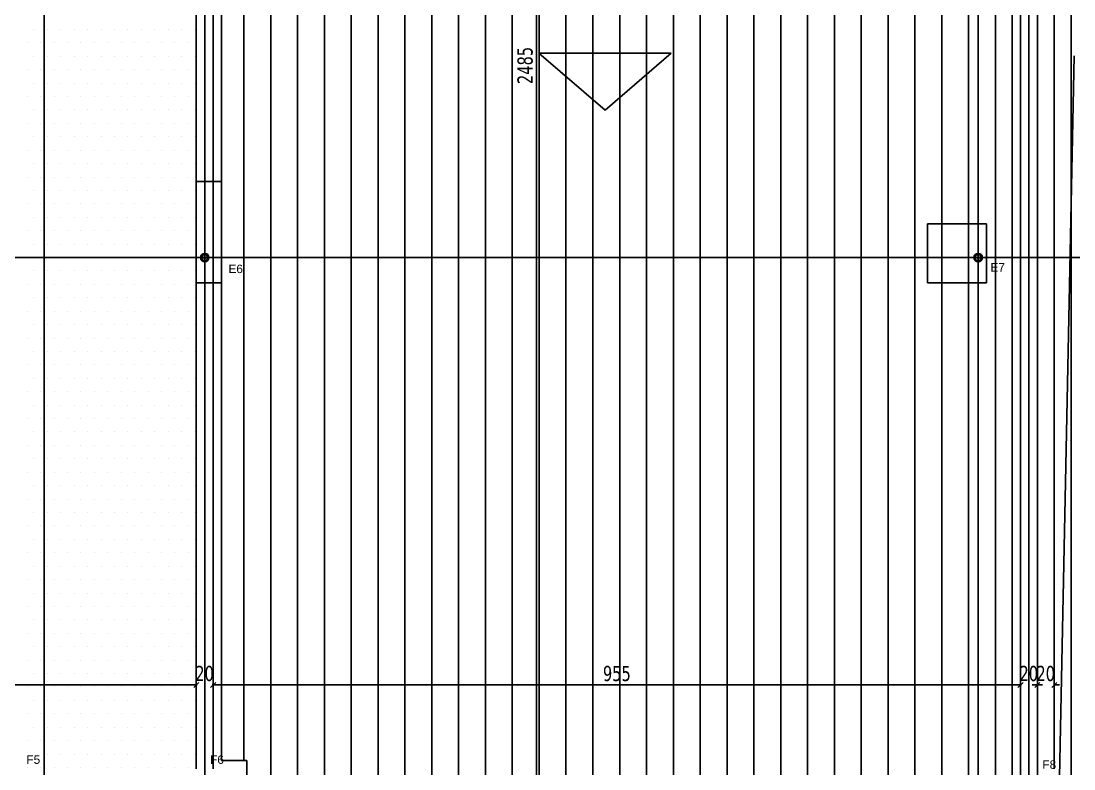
# Model space of a CAD drawing. Header units: millimetres. Extents: x 43168.9 to 43194.6, y -25545.1 to -25543.4.
# Drawn here: x 43180.2194 to 43180.4685, y -25544.4649 to -25544.2879 of the extents above; entities that cross this region are included whole.
import ezdxf

# ---------------------------------------------------------------- set-up
doc = ezdxf.new("R2010")
doc.units = ezdxf.units.MM
doc.header["$LTSCALE"] = 200
for name, pattern in [('DASHDOT', [1, 0.5, -0.25, 0, -0.25]), ('DASHDOT2', [0.5, 0.25, -0.125, 0, -0.125]), ('HIDDEN2', [0.1875, 0.125, -0.0625])]:
    doc.linetypes.add(name, pattern=pattern)
for name, color, linetype in [('aks_sgh', 5, 'DASHDOT2'), ('gor-1_sgh', 232, 'Continuous'), ('gor-2_sgh', 161, 'Continuous'), ('gor-3_sgh', 191, 'Continuous'), ('gor-4_sgh', 17, 'Continuous'), ('izd-alt_sgh', 8, 'HIDDEN2'), ('olcudis_sgh', 185, 'Continuous'), ('olcuic_sgh', 183, 'Continuous'), ('tarama-zemin_sgh', 197, 'Continuous'), ('yapi-yaklasma_sgh', 41, 'DASHDOT'), ('yazi-mahal_sgh', 12, 'Continuous')]:
    doc.layers.add(name, color=color, linetype=linetype)
doc.styles.add('1-200', font='arial.ttf', dxfattribs={"height": 60})
doc.styles.add('dim', font='VERDANA.TTF', dxfattribs={"width": 0.7})

msp = doc.modelspace()

# ---------------------------------------------------------------- hatches: boundary and pattern name
h = msp.add_hatch(color=256)
edge = h.paths.add_edge_path()
edge.add_arc((43180.26288, -25544.34392), 0.001, 0, 360)
edge = h.paths.add_edge_path(flags=16)
edge.add_arc((43180.26288, -25544.34392), 0.00075, 0, 360)
h = msp.add_hatch(color=256)
edge = h.paths.add_edge_path()
edge.add_arc((43180.44588, -25544.34392), 0.001, 0, 360)
edge = h.paths.add_edge_path(flags=16)
edge.add_arc((43180.44588, -25544.34392), 0.00075, 0, 360)

# ---------------------------------------------------------------- linework, layer by layer
at = {"color": 0, "linetype": 'ByBlock', "lineweight": -2}
for p, q in [((43180.26308, -25544.34372), (43180.26268, -25544.34372)), ((43180.26268, -25544.34372), (43180.26268, -25544.34412)), ((43180.26268, -25544.34412), (43180.26308, -25544.34412)), ((43180.26295, -25544.34385), (43180.26281, -25544.34399)), ((43180.26295, -25544.34399), (43180.26281, -25544.34385)), ((43180.26308, -25544.34412), (43180.26308, -25544.34372)), ((43180.44608, -25544.34372), (43180.44568, -25544.34372)), ((43180.44568, -25544.34372), (43180.44568, -25544.34412)), ((43180.44568, -25544.34412), (43180.44608, -25544.34412)), ((43180.44595, -25544.34385), (43180.44581, -25544.34399)), ((43180.44595, -25544.34399), (43180.44581, -25544.34385)), ((43180.44608, -25544.34412), (43180.44608, -25544.34372)), ((43180.26028, -25544.44564), (43180.26148, -25544.44444)), ((43180.26028, -25544.44564), (43180.26148, -25544.44444)), ((43180.26548, -25544.44444), (43180.26428, -25544.44564)), ((43180.26548, -25544.44444), (43180.26428, -25544.44564)), ((43180.45528, -25544.44564), (43180.45648, -25544.44444)), ((43180.45528, -25544.44564), (43180.45648, -25544.44444)), ((43180.45928, -25544.44564), (43180.46048, -25544.44444)), ((43180.46048, -25544.44444), (43180.45928, -25544.44564)), ((43180.46448, -25544.44444), (43180.46328, -25544.44564))]:
    msp.add_line(p, q, dxfattribs=at)
at = {"color": 0, "linetype": 'Continuous', "lineweight": -2}
for centre, radius in [((43180.26288, -25544.34392), 0.001), ((43180.26288, -25544.34392), 0.00075), ((43180.44588, -25544.34392), 0.001), ((43180.44588, -25544.34392), 0.00075)]:
    msp.add_circle(centre, radius, dxfattribs=at)
at = {"layer": 'aks_sgh'}
for p, q in [((43180.22488, -25543.74092), (43180.22488, -25544.60992)), ((43180.26288, -25543.74092), (43180.26288, -25544.60992)), ((43180.44588, -25543.74092), (43180.44588, -25544.60992)), ((43180.45788, -25543.74092), (43180.45788, -25544.60992)), ((43180.52688, -25544.34392), (43179.72488, -25544.34392))]:
    msp.add_line(p, q, dxfattribs=at)
at = {"layer": 'gor-1_sgh'}
for p, q in [((43180.45588, -25544.55092), (43180.45588, -25544.17942)), ((43180.45988, -25544.55092), (43180.45988, -25544.17942)), ((43180.26488, -25544.46492), (43180.26488, -25544.27491)), ((43180.26088, -25544.46492), (43180.26088, -25544.27891))]:
    msp.add_line(p, q, dxfattribs=at)
at = {"layer": 'gor-2_sgh'}
for p, q in [((43180.46388, -25544.46492), (43180.46388, -25543.86192)), ((43180.45388, -25544.53492), (43180.45388, -25544.17942)), ((43180.26688, -25544.46292), (43180.26688, -25544.26691)), ((43180.26688, -25544.46292), (43180.27288, -25544.46292)), ((43180.27288, -25544.46292), (43180.27288, -25544.53492))]:
    msp.add_line(p, q, dxfattribs=at)
at = {"layer": 'gor-3_sgh'}
msp.add_line((43180.46788, -25544.46892), (43180.46788, -25543.85792), dxfattribs=at)
at = {"layer": 'gor-4_sgh'}
for p, q in [((43180.27216, -25544.46292), (43180.27216, -25544.17942)), ((43180.27851, -25544.53492), (43180.27851, -25544.17942)), ((43180.28486, -25544.53492), (43180.28486, -25544.17942)), ((43180.29121, -25544.53492), (43180.29121, -25544.17942)), ((43180.29756, -25544.53492), (43180.29756, -25544.17942)), ((43180.30391, -25544.53492), (43180.30391, -25544.17942)), ((43180.31026, -25544.53492), (43180.31026, -25544.17942)), ((43180.31661, -25544.53492), (43180.31661, -25544.17942)), ((43180.32296, -25544.53492), (43180.32296, -25544.17942)), ((43180.32931, -25544.53492), (43180.32931, -25544.17942)), ((43180.33566, -25544.53492), (43180.33566, -25544.17942)), ((43180.34201, -25544.53492), (43180.34201, -25544.17942)), ((43180.34836, -25544.53492), (43180.34836, -25544.17942)), ((43180.35471, -25544.53492), (43180.35471, -25544.17942)), ((43180.36106, -25544.53492), (43180.36106, -25544.17942)), ((43180.36741, -25544.53492), (43180.36741, -25544.17942)), ((43180.37376, -25544.53492), (43180.37376, -25544.17942)), ((43180.38011, -25544.53492), (43180.38011, -25544.17942)), ((43180.38646, -25544.53492), (43180.38646, -25544.17942)), ((43180.39281, -25544.53492), (43180.39281, -25544.17942)), ((43180.39916, -25544.53492), (43180.39916, -25544.17942)), ((43180.40551, -25544.53492), (43180.40551, -25544.17942)), ((43180.41186, -25544.53492), (43180.41186, -25544.17942)), ((43180.41821, -25544.53492), (43180.41821, -25544.17942)), ((43180.42456, -25544.53492), (43180.42456, -25544.17942)), ((43180.43091, -25544.53492), (43180.43091, -25544.17942)), ((43180.43726, -25544.53492), (43180.43726, -25544.17942)), ((43180.44361, -25544.53492), (43180.44361, -25544.17942)), ((43180.44996, -25544.53492), (43180.44996, -25544.17942))]:
    msp.add_line(p, q, dxfattribs=at)
at = {"layer": 'izd-alt_sgh'}
for p, q in [((43180.26088, -25544.32592), (43180.26688, -25544.32592)), ((43180.26088, -25544.34992), (43180.26088, -25544.32592)), ((43180.26688, -25544.32592), (43180.26688, -25544.34992)), ((43180.43388, -25544.33592), (43180.44788, -25544.33592)), ((43180.43388, -25544.34992), (43180.43388, -25544.33592)), ((43180.44788, -25544.33592), (43180.44788, -25544.34992)), ((43180.26688, -25544.34992), (43180.26088, -25544.34992)), ((43180.44788, -25544.34992), (43180.43388, -25544.34992))]:
    msp.add_line(p, q, dxfattribs=at)
at = {"layer": 'olcudis_sgh'}
for p, q in [((43180.26088, -25544.44992), (43180.26088, -25544.44404)), ((43180.26088, -25544.44992), (43180.26088, -25544.44404)), ((43180.26488, -25544.44992), (43180.26488, -25544.44404)), ((43180.26488, -25544.44992), (43180.26488, -25544.44404)), ((43180.45588, -25544.44992), (43180.45588, -25544.44404)), ((43180.45588, -25544.44992), (43180.45588, -25544.44404)), ((43180.45988, -25544.45704), (43180.45988, -25544.44404)), ((43180.45988, -25544.45704), (43180.45988, -25544.44404)), ((43180.46388, -25544.45704), (43180.46388, -25544.44404)), ((43180.26113, -25544.44504), (43179.99063, -25544.44504)), ((43180.26088, -25544.44504), (43180.25968, -25544.44504)), ((43180.45613, -25544.44504), (43180.26463, -25544.44504)), ((43180.26488, -25544.44504), (43180.26608, -25544.44504)), ((43180.45588, -25544.44504), (43180.45468, -25544.44504)), ((43180.45988, -25544.44504), (43180.45868, -25544.44504)), ((43180.45988, -25544.44504), (43180.46108, -25544.44504)), ((43180.46388, -25544.44504), (43180.46508, -25544.44504))]:
    msp.add_line(p, q, dxfattribs=at)
at = {"layer": 'olcuic_sgh'}
msp.add_line((43180.34138, -25544.54717), (43180.34138, -25544.04966), dxfattribs=at)
at = {"layer": 'tarama-zemin_sgh'}
for p, q in [((43180.22249, -25544.28993), (43180.22249, -25544.28993)), ((43180.22566, -25544.28993), (43180.22566, -25544.28993)), ((43180.22884, -25544.28993), (43180.22884, -25544.28993)), ((43180.23201, -25544.28993), (43180.23201, -25544.28993)), ((43180.23519, -25544.28993), (43180.23519, -25544.28993)), ((43180.23836, -25544.28993), (43180.23836, -25544.28993)), ((43180.24154, -25544.28993), (43180.24154, -25544.28993)), ((43180.24471, -25544.28993), (43180.24471, -25544.28993)), ((43180.24789, -25544.28993), (43180.24789, -25544.28993)), ((43180.25106, -25544.28993), (43180.25106, -25544.28993)), ((43180.25424, -25544.28993), (43180.25424, -25544.28993)), ((43180.25741, -25544.28993), (43180.25741, -25544.28993)), ((43180.26059, -25544.28993), (43180.26059, -25544.28993)), ((43180.2209, -25544.2931), (43180.2209, -25544.2931)), ((43180.22407, -25544.2931), (43180.22407, -25544.2931)), ((43180.22725, -25544.2931), (43180.22725, -25544.2931)), ((43180.23042, -25544.2931), (43180.23042, -25544.2931)), ((43180.2336, -25544.2931), (43180.2336, -25544.2931)), ((43180.23677, -25544.2931), (43180.23677, -25544.2931)), ((43180.23995, -25544.2931), (43180.23995, -25544.2931)), ((43180.24312, -25544.2931), (43180.24312, -25544.2931)), ((43180.2463, -25544.2931), (43180.2463, -25544.2931)), ((43180.24947, -25544.2931), (43180.24947, -25544.2931)), ((43180.25265, -25544.2931), (43180.25265, -25544.2931)), ((43180.25582, -25544.2931), (43180.25582, -25544.2931)), ((43180.259, -25544.2931), (43180.259, -25544.2931)), ((43180.22249, -25544.29628), (43180.22249, -25544.29628)), ((43180.22566, -25544.29628), (43180.22566, -25544.29628)), ((43180.22884, -25544.29628), (43180.22884, -25544.29628)), ((43180.23201, -25544.29628), (43180.23201, -25544.29628)), ((43180.23519, -25544.29628), (43180.23519, -25544.29628)), ((43180.23836, -25544.29628), (43180.23836, -25544.29628)), ((43180.24154, -25544.29628), (43180.24154, -25544.29628)), ((43180.24471, -25544.29628), (43180.24471, -25544.29628)), ((43180.24789, -25544.29628), (43180.24789, -25544.29628)), ((43180.25106, -25544.29628), (43180.25106, -25544.29628)), ((43180.25424, -25544.29628), (43180.25424, -25544.29628)), ((43180.25741, -25544.29628), (43180.25741, -25544.29628)), ((43180.26059, -25544.29628), (43180.26059, -25544.29628)), ((43180.2209, -25544.29945), (43180.2209, -25544.29945)), ((43180.22407, -25544.29945), (43180.22407, -25544.29945)), ((43180.22725, -25544.29945), (43180.22725, -25544.29945)), ((43180.23042, -25544.29945), (43180.23042, -25544.29945)), ((43180.2336, -25544.29945), (43180.2336, -25544.29945)), ((43180.23677, -25544.29945), (43180.23677, -25544.29945)), ((43180.23995, -25544.29945), (43180.23995, -25544.29945)), ((43180.24312, -25544.29945), (43180.24312, -25544.29945)), ((43180.2463, -25544.29945), (43180.2463, -25544.29945)), ((43180.24947, -25544.29945), (43180.24947, -25544.29945)), ((43180.25265, -25544.29945), (43180.25265, -25544.29945)), ((43180.25582, -25544.29945), (43180.25582, -25544.29945)), ((43180.259, -25544.29945), (43180.259, -25544.29945)), ((43180.22249, -25544.30263), (43180.22249, -25544.30263)), ((43180.22566, -25544.30263), (43180.22566, -25544.30263)), ((43180.22884, -25544.30263), (43180.22884, -25544.30263)), ((43180.23201, -25544.30263), (43180.23201, -25544.30263)), ((43180.23519, -25544.30263), (43180.23519, -25544.30263)), ((43180.23836, -25544.30263), (43180.23836, -25544.30263)), ((43180.24154, -25544.30263), (43180.24154, -25544.30263)), ((43180.24471, -25544.30263), (43180.24471, -25544.30263)), ((43180.24789, -25544.30263), (43180.24789, -25544.30263)), ((43180.25106, -25544.30263), (43180.25106, -25544.30263)), ((43180.25424, -25544.30263), (43180.25424, -25544.30263)), ((43180.25741, -25544.30263), (43180.25741, -25544.30263)), ((43180.26059, -25544.30263), (43180.26059, -25544.30263)), ((43180.2209, -25544.3058), (43180.2209, -25544.3058)), ((43180.22407, -25544.3058), (43180.22407, -25544.3058)), ((43180.22725, -25544.3058), (43180.22725, -25544.3058)), ((43180.23042, -25544.3058), (43180.23042, -25544.3058)), ((43180.2336, -25544.3058), (43180.2336, -25544.3058)), ((43180.23677, -25544.3058), (43180.23677, -25544.3058)), ((43180.23995, -25544.3058), (43180.23995, -25544.3058)), ((43180.24312, -25544.3058), (43180.24312, -25544.3058)), ((43180.2463, -25544.3058), (43180.2463, -25544.3058)), ((43180.24947, -25544.3058), (43180.24947, -25544.3058)), ((43180.25265, -25544.3058), (43180.25265, -25544.3058)), ((43180.25582, -25544.3058), (43180.25582, -25544.3058)), ((43180.259, -25544.3058), (43180.259, -25544.3058)), ((43180.22249, -25544.30898), (43180.22249, -25544.30898)), ((43180.22566, -25544.30898), (43180.22566, -25544.30898)), ((43180.22884, -25544.30898), (43180.22884, -25544.30898)), ((43180.23201, -25544.30898), (43180.23201, -25544.30898)), ((43180.23519, -25544.30898), (43180.23519, -25544.30898)), ((43180.23836, -25544.30898), (43180.23836, -25544.30898)), ((43180.24154, -25544.30898), (43180.24154, -25544.30898)), ((43180.24471, -25544.30898), (43180.24471, -25544.30898)), ((43180.24789, -25544.30898), (43180.24789, -25544.30898)), ((43180.25106, -25544.30898), (43180.25106, -25544.30898)), ((43180.25424, -25544.30898), (43180.25424, -25544.30898)), ((43180.25741, -25544.30898), (43180.25741, -25544.30898)), ((43180.26059, -25544.30898), (43180.26059, -25544.30898)), ((43180.2209, -25544.31215), (43180.2209, -25544.31215)), ((43180.22407, -25544.31215), (43180.22407, -25544.31215)), ((43180.22725, -25544.31215), (43180.22725, -25544.31215)), ((43180.23042, -25544.31215), (43180.23042, -25544.31215)), ((43180.2336, -25544.31215), (43180.2336, -25544.31215)), ((43180.23677, -25544.31215), (43180.23677, -25544.31215)), ((43180.23995, -25544.31215), (43180.23995, -25544.31215)), ((43180.24312, -25544.31215), (43180.24312, -25544.31215)), ((43180.2463, -25544.31215), (43180.2463, -25544.31215)), ((43180.24947, -25544.31215), (43180.24947, -25544.31215)), ((43180.25265, -25544.31215), (43180.25265, -25544.31215)), ((43180.25582, -25544.31215), (43180.25582, -25544.31215)), ((43180.259, -25544.31215), (43180.259, -25544.31215)), ((43180.22249, -25544.31533), (43180.22249, -25544.31533)), ((43180.22566, -25544.31533), (43180.22566, -25544.31533)), ((43180.22884, -25544.31533), (43180.22884, -25544.31533)), ((43180.23201, -25544.31533), (43180.23201, -25544.31533)), ((43180.23519, -25544.31533), (43180.23519, -25544.31533)), ((43180.23836, -25544.31533), (43180.23836, -25544.31533)), ((43180.24154, -25544.31533), (43180.24154, -25544.31533)), ((43180.24471, -25544.31533), (43180.24471, -25544.31533)), ((43180.24789, -25544.31533), (43180.24789, -25544.31533)), ((43180.25106, -25544.31533), (43180.25106, -25544.31533)), ((43180.25424, -25544.31533), (43180.25424, -25544.31533)), ((43180.25741, -25544.31533), (43180.25741, -25544.31533)), ((43180.26059, -25544.31533), (43180.26059, -25544.31533)), ((43180.2209, -25544.3185), (43180.2209, -25544.3185)), ((43180.22407, -25544.3185), (43180.22407, -25544.3185)), ((43180.22725, -25544.3185), (43180.22725, -25544.3185)), ((43180.23042, -25544.3185), (43180.23042, -25544.3185)), ((43180.2336, -25544.3185), (43180.2336, -25544.3185)), ((43180.23677, -25544.3185), (43180.23677, -25544.3185)), ((43180.23995, -25544.3185), (43180.23995, -25544.3185)), ((43180.24312, -25544.3185), (43180.24312, -25544.3185)), ((43180.2463, -25544.3185), (43180.2463, -25544.3185)), ((43180.24947, -25544.3185), (43180.24947, -25544.3185)), ((43180.25265, -25544.3185), (43180.25265, -25544.3185)), ((43180.25582, -25544.3185), (43180.25582, -25544.3185)), ((43180.259, -25544.3185), (43180.259, -25544.3185)), ((43180.22249, -25544.32168), (43180.22249, -25544.32168)), ((43180.22566, -25544.32168), (43180.22566, -25544.32168)), ((43180.22884, -25544.32168), (43180.22884, -25544.32168)), ((43180.23201, -25544.32168), (43180.23201, -25544.32168)), ((43180.23519, -25544.32168), (43180.23519, -25544.32168)), ((43180.23836, -25544.32168), (43180.23836, -25544.32168)), ((43180.24154, -25544.32168), (43180.24154, -25544.32168)), ((43180.24471, -25544.32168), (43180.24471, -25544.32168)), ((43180.24789, -25544.32168), (43180.24789, -25544.32168)), ((43180.25106, -25544.32168), (43180.25106, -25544.32168)), ((43180.25424, -25544.32168), (43180.25424, -25544.32168)), ((43180.25741, -25544.32168), (43180.25741, -25544.32168)), ((43180.26059, -25544.32168), (43180.26059, -25544.32168)), ((43180.2209, -25544.32485), (43180.2209, -25544.32485)), ((43180.22407, -25544.32485), (43180.22407, -25544.32485)), ((43180.22725, -25544.32485), (43180.22725, -25544.32485)), ((43180.23042, -25544.32485), (43180.23042, -25544.32485)), ((43180.2336, -25544.32485), (43180.2336, -25544.32485)), ((43180.23677, -25544.32485), (43180.23677, -25544.32485)), ((43180.23995, -25544.32485), (43180.23995, -25544.32485)), ((43180.24312, -25544.32485), (43180.24312, -25544.32485)), ((43180.2463, -25544.32485), (43180.2463, -25544.32485)), ((43180.24947, -25544.32485), (43180.24947, -25544.32485)), ((43180.25265, -25544.32485), (43180.25265, -25544.32485)), ((43180.25582, -25544.32485), (43180.25582, -25544.32485)), ((43180.259, -25544.32485), (43180.259, -25544.32485)), ((43180.22249, -25544.32803), (43180.22249, -25544.32803)), ((43180.22566, -25544.32803), (43180.22566, -25544.32803)), ((43180.22884, -25544.32803), (43180.22884, -25544.32803)), ((43180.23201, -25544.32803), (43180.23201, -25544.32803)), ((43180.23519, -25544.32803), (43180.23519, -25544.32803)), ((43180.23836, -25544.32803), (43180.23836, -25544.32803)), ((43180.24154, -25544.32803), (43180.24154, -25544.32803)), ((43180.24471, -25544.32803), (43180.24471, -25544.32803)), ((43180.24789, -25544.32803), (43180.24789, -25544.32803)), ((43180.25106, -25544.32803), (43180.25106, -25544.32803)), ((43180.25424, -25544.32803), (43180.25424, -25544.32803)), ((43180.25741, -25544.32803), (43180.25741, -25544.32803)), ((43180.26059, -25544.32803), (43180.26059, -25544.32803)), ((43180.2209, -25544.3312), (43180.2209, -25544.3312)), ((43180.22407, -25544.3312), (43180.22407, -25544.3312)), ((43180.22725, -25544.3312), (43180.22725, -25544.3312)), ((43180.23042, -25544.3312), (43180.23042, -25544.3312)), ((43180.2336, -25544.3312), (43180.2336, -25544.3312)), ((43180.23677, -25544.3312), (43180.23677, -25544.3312)), ((43180.23995, -25544.3312), (43180.23995, -25544.3312)), ((43180.24312, -25544.3312), (43180.24312, -25544.3312)), ((43180.2463, -25544.3312), (43180.2463, -25544.3312)), ((43180.24947, -25544.3312), (43180.24947, -25544.3312)), ((43180.25265, -25544.3312), (43180.25265, -25544.3312)), ((43180.25582, -25544.3312), (43180.25582, -25544.3312)), ((43180.259, -25544.3312), (43180.259, -25544.3312)), ((43180.22249, -25544.33438), (43180.22249, -25544.33438)), ((43180.22566, -25544.33438), (43180.22566, -25544.33438)), ((43180.22884, -25544.33438), (43180.22884, -25544.33438)), ((43180.23201, -25544.33438), (43180.23201, -25544.33438)), ((43180.23519, -25544.33438), (43180.23519, -25544.33438)), ((43180.23836, -25544.33438), (43180.23836, -25544.33438)), ((43180.24154, -25544.33438), (43180.24154, -25544.33438)), ((43180.24471, -25544.33438), (43180.24471, -25544.33438)), ((43180.24789, -25544.33438), (43180.24789, -25544.33438)), ((43180.25106, -25544.33438), (43180.25106, -25544.33438)), ((43180.25424, -25544.33438), (43180.25424, -25544.33438)), ((43180.25741, -25544.33438), (43180.25741, -25544.33438)), ((43180.26059, -25544.33438), (43180.26059, -25544.33438)), ((43180.2209, -25544.33755), (43180.2209, -25544.33755)), ((43180.22407, -25544.33755), (43180.22407, -25544.33755)), ((43180.22725, -25544.33755), (43180.22725, -25544.33755)), ((43180.23042, -25544.33755), (43180.23042, -25544.33755)), ((43180.2336, -25544.33755), (43180.2336, -25544.33755)), ((43180.23677, -25544.33755), (43180.23677, -25544.33755)), ((43180.23995, -25544.33755), (43180.23995, -25544.33755)), ((43180.24312, -25544.33755), (43180.24312, -25544.33755)), ((43180.2463, -25544.33755), (43180.2463, -25544.33755)), ((43180.24947, -25544.33755), (43180.24947, -25544.33755)), ((43180.25265, -25544.33755), (43180.25265, -25544.33755)), ((43180.25582, -25544.33755), (43180.25582, -25544.33755)), ((43180.259, -25544.33755), (43180.259, -25544.33755)), ((43180.22249, -25544.34073), (43180.22249, -25544.34073)), ((43180.22566, -25544.34073), (43180.22566, -25544.34073)), ((43180.22884, -25544.34073), (43180.22884, -25544.34073)), ((43180.23201, -25544.34073), (43180.23201, -25544.34073)), ((43180.23519, -25544.34073), (43180.23519, -25544.34073)), ((43180.23836, -25544.34073), (43180.23836, -25544.34073)), ((43180.24154, -25544.34073), (43180.24154, -25544.34073)), ((43180.24471, -25544.34073), (43180.24471, -25544.34073)), ((43180.24789, -25544.34073), (43180.24789, -25544.34073)), ((43180.25106, -25544.34073), (43180.25106, -25544.34073)), ((43180.25424, -25544.34073), (43180.25424, -25544.34073)), ((43180.25741, -25544.34073), (43180.25741, -25544.34073)), ((43180.26059, -25544.34073), (43180.26059, -25544.34073)), ((43180.2209, -25544.3439), (43180.2209, -25544.3439)), ((43180.22407, -25544.3439), (43180.22407, -25544.3439)), ((43180.22725, -25544.3439), (43180.22725, -25544.3439)), ((43180.23042, -25544.3439), (43180.23042, -25544.3439)), ((43180.2336, -25544.3439), (43180.2336, -25544.3439)), ((43180.23677, -25544.3439), (43180.23677, -25544.3439)), ((43180.23995, -25544.3439), (43180.23995, -25544.3439)), ((43180.24312, -25544.3439), (43180.24312, -25544.3439)), ((43180.2463, -25544.3439), (43180.2463, -25544.3439)), ((43180.24947, -25544.3439), (43180.24947, -25544.3439)), ((43180.25265, -25544.3439), (43180.25265, -25544.3439)), ((43180.25582, -25544.3439), (43180.25582, -25544.3439)), ((43180.259, -25544.3439), (43180.259, -25544.3439)), ((43180.22249, -25544.34708), (43180.22249, -25544.34708)), ((43180.22566, -25544.34708), (43180.22566, -25544.34708)), ((43180.22884, -25544.34708), (43180.22884, -25544.34708)), ((43180.23201, -25544.34708), (43180.23201, -25544.34708)), ((43180.23519, -25544.34708), (43180.23519, -25544.34708)), ((43180.23836, -25544.34708), (43180.23836, -25544.34708)), ((43180.24154, -25544.34708), (43180.24154, -25544.34708)), ((43180.24471, -25544.34708), (43180.24471, -25544.34708)), ((43180.24789, -25544.34708), (43180.24789, -25544.34708)), ((43180.25106, -25544.34708), (43180.25106, -25544.34708)), ((43180.25424, -25544.34708), (43180.25424, -25544.34708)), ((43180.25741, -25544.34708), (43180.25741, -25544.34708)), ((43180.26059, -25544.34708), (43180.26059, -25544.34708)), ((43180.2209, -25544.35025), (43180.2209, -25544.35025)), ((43180.22407, -25544.35025), (43180.22407, -25544.35025)), ((43180.22725, -25544.35025), (43180.22725, -25544.35025)), ((43180.23042, -25544.35025), (43180.23042, -25544.35025)), ((43180.2336, -25544.35025), (43180.2336, -25544.35025)), ((43180.23677, -25544.35025), (43180.23677, -25544.35025)), ((43180.23995, -25544.35025), (43180.23995, -25544.35025)), ((43180.24312, -25544.35025), (43180.24312, -25544.35025)), ((43180.2463, -25544.35025), (43180.2463, -25544.35025)), ((43180.24947, -25544.35025), (43180.24947, -25544.35025)), ((43180.25265, -25544.35025), (43180.25265, -25544.35025)), ((43180.25582, -25544.35025), (43180.25582, -25544.35025)), ((43180.259, -25544.35025), (43180.259, -25544.35025)), ((43180.22249, -25544.35343), (43180.22249, -25544.35343)), ((43180.22566, -25544.35343), (43180.22566, -25544.35343)), ((43180.22884, -25544.35343), (43180.22884, -25544.35343)), ((43180.23201, -25544.35343), (43180.23201, -25544.35343)), ((43180.23519, -25544.35343), (43180.23519, -25544.35343)), ((43180.23836, -25544.35343), (43180.23836, -25544.35343)), ((43180.24154, -25544.35343), (43180.24154, -25544.35343)), ((43180.24471, -25544.35343), (43180.24471, -25544.35343)), ((43180.24789, -25544.35343), (43180.24789, -25544.35343)), ((43180.25106, -25544.35343), (43180.25106, -25544.35343)), ((43180.25424, -25544.35343), (43180.25424, -25544.35343)), ((43180.25741, -25544.35343), (43180.25741, -25544.35343)), ((43180.26059, -25544.35343), (43180.26059, -25544.35343)), ((43180.2209, -25544.3566), (43180.2209, -25544.3566)), ((43180.22407, -25544.3566), (43180.22407, -25544.3566)), ((43180.22725, -25544.3566), (43180.22725, -25544.3566)), ((43180.23042, -25544.3566), (43180.23042, -25544.3566)), ((43180.2336, -25544.3566), (43180.2336, -25544.3566)), ((43180.23677, -25544.3566), (43180.23677, -25544.3566)), ((43180.23995, -25544.3566), (43180.23995, -25544.3566)), ((43180.24312, -25544.3566), (43180.24312, -25544.3566)), ((43180.2463, -25544.3566), (43180.2463, -25544.3566)), ((43180.24947, -25544.3566), (43180.24947, -25544.3566)), ((43180.25265, -25544.3566), (43180.25265, -25544.3566)), ((43180.25582, -25544.3566), (43180.25582, -25544.3566)), ((43180.259, -25544.3566), (43180.259, -25544.3566)), ((43180.22249, -25544.35978), (43180.22249, -25544.35978)), ((43180.22566, -25544.35978), (43180.22566, -25544.35978)), ((43180.22884, -25544.35978), (43180.22884, -25544.35978)), ((43180.23201, -25544.35978), (43180.23201, -25544.35978)), ((43180.23519, -25544.35978), (43180.23519, -25544.35978)), ((43180.23836, -25544.35978), (43180.23836, -25544.35978)), ((43180.24154, -25544.35978), (43180.24154, -25544.35978)), ((43180.24471, -25544.35978), (43180.24471, -25544.35978)), ((43180.24789, -25544.35978), (43180.24789, -25544.35978)), ((43180.25106, -25544.35978), (43180.25106, -25544.35978)), ((43180.25424, -25544.35978), (43180.25424, -25544.35978)), ((43180.25741, -25544.35978), (43180.25741, -25544.35978)), ((43180.26059, -25544.35978), (43180.26059, -25544.35978)), ((43180.2209, -25544.36295), (43180.2209, -25544.36295)), ((43180.22407, -25544.36295), (43180.22407, -25544.36295)), ((43180.22725, -25544.36295), (43180.22725, -25544.36295)), ((43180.23042, -25544.36295), (43180.23042, -25544.36295)), ((43180.2336, -25544.36295), (43180.2336, -25544.36295)), ((43180.23677, -25544.36295), (43180.23677, -25544.36295)), ((43180.23995, -25544.36295), (43180.23995, -25544.36295)), ((43180.24312, -25544.36295), (43180.24312, -25544.36295)), ((43180.2463, -25544.36295), (43180.2463, -25544.36295)), ((43180.24947, -25544.36295), (43180.24947, -25544.36295)), ((43180.25265, -25544.36295), (43180.25265, -25544.36295)), ((43180.25582, -25544.36295), (43180.25582, -25544.36295)), ((43180.259, -25544.36295), (43180.259, -25544.36295)), ((43180.22249, -25544.36613), (43180.22249, -25544.36613)), ((43180.22566, -25544.36613), (43180.22566, -25544.36613)), ((43180.22884, -25544.36613), (43180.22884, -25544.36613)), ((43180.23201, -25544.36613), (43180.23201, -25544.36613)), ((43180.23519, -25544.36613), (43180.23519, -25544.36613)), ((43180.23836, -25544.36613), (43180.23836, -25544.36613)), ((43180.24154, -25544.36613), (43180.24154, -25544.36613)), ((43180.24471, -25544.36613), (43180.24471, -25544.36613)), ((43180.24789, -25544.36613), (43180.24789, -25544.36613)), ((43180.25106, -25544.36613), (43180.25106, -25544.36613)), ((43180.25424, -25544.36613), (43180.25424, -25544.36613)), ((43180.25741, -25544.36613), (43180.25741, -25544.36613)), ((43180.26059, -25544.36613), (43180.26059, -25544.36613)), ((43180.2209, -25544.3693), (43180.2209, -25544.3693)), ((43180.22407, -25544.3693), (43180.22407, -25544.3693)), ((43180.22725, -25544.3693), (43180.22725, -25544.3693)), ((43180.23042, -25544.3693), (43180.23042, -25544.3693)), ((43180.2336, -25544.3693), (43180.2336, -25544.3693)), ((43180.23677, -25544.3693), (43180.23677, -25544.3693)), ((43180.23995, -25544.3693), (43180.23995, -25544.3693)), ((43180.24312, -25544.3693), (43180.24312, -25544.3693)), ((43180.2463, -25544.3693), (43180.2463, -25544.3693)), ((43180.24947, -25544.3693), (43180.24947, -25544.3693)), ((43180.25265, -25544.3693), (43180.25265, -25544.3693)), ((43180.25582, -25544.3693), (43180.25582, -25544.3693)), ((43180.259, -25544.3693), (43180.259, -25544.3693)), ((43180.22249, -25544.37248), (43180.22249, -25544.37248)), ((43180.22566, -25544.37248), (43180.22566, -25544.37248)), ((43180.22884, -25544.37248), (43180.22884, -25544.37248)), ((43180.23201, -25544.37248), (43180.23201, -25544.37248)), ((43180.23519, -25544.37248), (43180.23519, -25544.37248)), ((43180.23836, -25544.37248), (43180.23836, -25544.37248)), ((43180.24154, -25544.37248), (43180.24154, -25544.37248)), ((43180.24471, -25544.37248), (43180.24471, -25544.37248)), ((43180.24789, -25544.37248), (43180.24789, -25544.37248)), ((43180.25106, -25544.37248), (43180.25106, -25544.37248)), ((43180.25424, -25544.37248), (43180.25424, -25544.37248)), ((43180.25741, -25544.37248), (43180.25741, -25544.37248)), ((43180.26059, -25544.37248), (43180.26059, -25544.37248)), ((43180.2209, -25544.37565), (43180.2209, -25544.37565)), ((43180.22407, -25544.37565), (43180.22407, -25544.37565)), ((43180.22725, -25544.37565), (43180.22725, -25544.37565)), ((43180.23042, -25544.37565), (43180.23042, -25544.37565)), ((43180.2336, -25544.37565), (43180.2336, -25544.37565)), ((43180.23677, -25544.37565), (43180.23677, -25544.37565)), ((43180.23995, -25544.37565), (43180.23995, -25544.37565)), ((43180.24312, -25544.37565), (43180.24312, -25544.37565)), ((43180.2463, -25544.37565), (43180.2463, -25544.37565)), ((43180.24947, -25544.37565), (43180.24947, -25544.37565)), ((43180.25265, -25544.37565), (43180.25265, -25544.37565)), ((43180.25582, -25544.37565), (43180.25582, -25544.37565)), ((43180.259, -25544.37565), (43180.259, -25544.37565)), ((43180.22249, -25544.37883), (43180.22249, -25544.37883)), ((43180.22566, -25544.37883), (43180.22566, -25544.37883)), ((43180.22884, -25544.37883), (43180.22884, -25544.37883)), ((43180.23201, -25544.37883), (43180.23201, -25544.37883)), ((43180.23519, -25544.37883), (43180.23519, -25544.37883)), ((43180.23836, -25544.37883), (43180.23836, -25544.37883)), ((43180.24154, -25544.37883), (43180.24154, -25544.37883)), ((43180.24471, -25544.37883), (43180.24471, -25544.37883)), ((43180.24789, -25544.37883), (43180.24789, -25544.37883)), ((43180.25106, -25544.37883), (43180.25106, -25544.37883)), ((43180.25424, -25544.37883), (43180.25424, -25544.37883)), ((43180.25741, -25544.37883), (43180.25741, -25544.37883)), ((43180.26059, -25544.37883), (43180.26059, -25544.37883)), ((43180.2209, -25544.382), (43180.2209, -25544.382)), ((43180.22407, -25544.382), (43180.22407, -25544.382)), ((43180.22725, -25544.382), (43180.22725, -25544.382)), ((43180.23042, -25544.382), (43180.23042, -25544.382)), ((43180.2336, -25544.382), (43180.2336, -25544.382)), ((43180.23677, -25544.382), (43180.23677, -25544.382)), ((43180.23995, -25544.382), (43180.23995, -25544.382)), ((43180.24312, -25544.382), (43180.24312, -25544.382)), ((43180.2463, -25544.382), (43180.2463, -25544.382)), ((43180.24947, -25544.382), (43180.24947, -25544.382)), ((43180.25265, -25544.382), (43180.25265, -25544.382)), ((43180.25582, -25544.382), (43180.25582, -25544.382)), ((43180.259, -25544.382), (43180.259, -25544.382)), ((43180.22249, -25544.38518), (43180.22249, -25544.38518)), ((43180.22566, -25544.38518), (43180.22566, -25544.38518)), ((43180.22884, -25544.38518), (43180.22884, -25544.38518)), ((43180.23201, -25544.38518), (43180.23201, -25544.38518)), ((43180.23519, -25544.38518), (43180.23519, -25544.38518)), ((43180.23836, -25544.38518), (43180.23836, -25544.38518)), ((43180.24154, -25544.38518), (43180.24154, -25544.38518)), ((43180.24471, -25544.38518), (43180.24471, -25544.38518)), ((43180.24789, -25544.38518), (43180.24789, -25544.38518)), ((43180.25106, -25544.38518), (43180.25106, -25544.38518)), ((43180.25424, -25544.38518), (43180.25424, -25544.38518)), ((43180.25741, -25544.38518), (43180.25741, -25544.38518)), ((43180.26059, -25544.38518), (43180.26059, -25544.38518)), ((43180.2209, -25544.38835), (43180.2209, -25544.38835)), ((43180.22407, -25544.38835), (43180.22407, -25544.38835)), ((43180.22725, -25544.38835), (43180.22725, -25544.38835)), ((43180.23042, -25544.38835), (43180.23042, -25544.38835)), ((43180.2336, -25544.38835), (43180.2336, -25544.38835)), ((43180.23677, -25544.38835), (43180.23677, -25544.38835)), ((43180.23995, -25544.38835), (43180.23995, -25544.38835)), ((43180.24312, -25544.38835), (43180.24312, -25544.38835)), ((43180.2463, -25544.38835), (43180.2463, -25544.38835)), ((43180.24947, -25544.38835), (43180.24947, -25544.38835)), ((43180.25265, -25544.38835), (43180.25265, -25544.38835)), ((43180.25582, -25544.38835), (43180.25582, -25544.38835)), ((43180.259, -25544.38835), (43180.259, -25544.38835)), ((43180.22249, -25544.39153), (43180.22249, -25544.39153)), ((43180.22566, -25544.39153), (43180.22566, -25544.39153)), ((43180.22884, -25544.39153), (43180.22884, -25544.39153)), ((43180.23201, -25544.39153), (43180.23201, -25544.39153)), ((43180.23519, -25544.39153), (43180.23519, -25544.39153)), ((43180.23836, -25544.39153), (43180.23836, -25544.39153)), ((43180.24154, -25544.39153), (43180.24154, -25544.39153)), ((43180.24471, -25544.39153), (43180.24471, -25544.39153)), ((43180.24789, -25544.39153), (43180.24789, -25544.39153)), ((43180.25106, -25544.39153), (43180.25106, -25544.39153)), ((43180.25424, -25544.39153), (43180.25424, -25544.39153)), ((43180.25741, -25544.39153), (43180.25741, -25544.39153)), ((43180.26059, -25544.39153), (43180.26059, -25544.39153)), ((43180.2209, -25544.3947), (43180.2209, -25544.3947)), ((43180.22407, -25544.3947), (43180.22407, -25544.3947)), ((43180.22725, -25544.3947), (43180.22725, -25544.3947)), ((43180.23042, -25544.3947), (43180.23042, -25544.3947)), ((43180.2336, -25544.3947), (43180.2336, -25544.3947)), ((43180.23677, -25544.3947), (43180.23677, -25544.3947)), ((43180.23995, -25544.3947), (43180.23995, -25544.3947)), ((43180.24312, -25544.3947), (43180.24312, -25544.3947)), ((43180.2463, -25544.3947), (43180.2463, -25544.3947)), ((43180.24947, -25544.3947), (43180.24947, -25544.3947)), ((43180.25265, -25544.3947), (43180.25265, -25544.3947)), ((43180.25582, -25544.3947), (43180.25582, -25544.3947)), ((43180.259, -25544.3947), (43180.259, -25544.3947)), ((43180.22249, -25544.39788), (43180.22249, -25544.39788)), ((43180.22566, -25544.39788), (43180.22566, -25544.39788)), ((43180.22884, -25544.39788), (43180.22884, -25544.39788)), ((43180.23201, -25544.39788), (43180.23201, -25544.39788)), ((43180.23519, -25544.39788), (43180.23519, -25544.39788)), ((43180.23836, -25544.39788), (43180.23836, -25544.39788)), ((43180.24154, -25544.39788), (43180.24154, -25544.39788)), ((43180.24471, -25544.39788), (43180.24471, -25544.39788)), ((43180.24789, -25544.39788), (43180.24789, -25544.39788)), ((43180.25106, -25544.39788), (43180.25106, -25544.39788)), ((43180.25424, -25544.39788), (43180.25424, -25544.39788)), ((43180.25741, -25544.39788), (43180.25741, -25544.39788)), ((43180.26059, -25544.39788), (43180.26059, -25544.39788)), ((43180.2209, -25544.40105), (43180.2209, -25544.40105)), ((43180.22407, -25544.40105), (43180.22407, -25544.40105)), ((43180.22725, -25544.40105), (43180.22725, -25544.40105)), ((43180.23042, -25544.40105), (43180.23042, -25544.40105)), ((43180.2336, -25544.40105), (43180.2336, -25544.40105)), ((43180.23677, -25544.40105), (43180.23677, -25544.40105)), ((43180.23995, -25544.40105), (43180.23995, -25544.40105)), ((43180.24312, -25544.40105), (43180.24312, -25544.40105)), ((43180.2463, -25544.40105), (43180.2463, -25544.40105)), ((43180.24947, -25544.40105), (43180.24947, -25544.40105)), ((43180.25265, -25544.40105), (43180.25265, -25544.40105)), ((43180.25582, -25544.40105), (43180.25582, -25544.40105)), ((43180.259, -25544.40105), (43180.259, -25544.40105)), ((43180.22249, -25544.40423), (43180.22249, -25544.40423)), ((43180.22566, -25544.40423), (43180.22566, -25544.40423)), ((43180.22884, -25544.40423), (43180.22884, -25544.40423)), ((43180.23201, -25544.40423), (43180.23201, -25544.40423)), ((43180.23519, -25544.40423), (43180.23519, -25544.40423)), ((43180.23836, -25544.40423), (43180.23836, -25544.40423)), ((43180.24154, -25544.40423), (43180.24154, -25544.40423)), ((43180.24471, -25544.40423), (43180.24471, -25544.40423)), ((43180.24789, -25544.40423), (43180.24789, -25544.40423)), ((43180.25106, -25544.40423), (43180.25106, -25544.40423)), ((43180.25424, -25544.40423), (43180.25424, -25544.40423)), ((43180.25741, -25544.40423), (43180.25741, -25544.40423)), ((43180.26059, -25544.40423), (43180.26059, -25544.40423)), ((43180.2209, -25544.4074), (43180.2209, -25544.4074)), ((43180.22407, -25544.4074), (43180.22407, -25544.4074)), ((43180.22725, -25544.4074), (43180.22725, -25544.4074)), ((43180.23042, -25544.4074), (43180.23042, -25544.4074)), ((43180.2336, -25544.4074), (43180.2336, -25544.4074)), ((43180.23677, -25544.4074), (43180.23677, -25544.4074)), ((43180.23995, -25544.4074), (43180.23995, -25544.4074)), ((43180.24312, -25544.4074), (43180.24312, -25544.4074)), ((43180.2463, -25544.4074), (43180.2463, -25544.4074)), ((43180.24947, -25544.4074), (43180.24947, -25544.4074)), ((43180.25265, -25544.4074), (43180.25265, -25544.4074)), ((43180.25582, -25544.4074), (43180.25582, -25544.4074)), ((43180.259, -25544.4074), (43180.259, -25544.4074)), ((43180.22249, -25544.41058), (43180.22249, -25544.41058)), ((43180.22566, -25544.41058), (43180.22566, -25544.41058)), ((43180.22884, -25544.41058), (43180.22884, -25544.41058)), ((43180.23201, -25544.41058), (43180.23201, -25544.41058)), ((43180.23519, -25544.41058), (43180.23519, -25544.41058)), ((43180.23836, -25544.41058), (43180.23836, -25544.41058)), ((43180.24154, -25544.41058), (43180.24154, -25544.41058)), ((43180.24471, -25544.41058), (43180.24471, -25544.41058)), ((43180.24789, -25544.41058), (43180.24789, -25544.41058)), ((43180.25106, -25544.41058), (43180.25106, -25544.41058)), ((43180.25424, -25544.41058), (43180.25424, -25544.41058)), ((43180.25741, -25544.41058), (43180.25741, -25544.41058)), ((43180.26059, -25544.41058), (43180.26059, -25544.41058)), ((43180.2209, -25544.41375), (43180.2209, -25544.41375)), ((43180.22407, -25544.41375), (43180.22407, -25544.41375)), ((43180.22725, -25544.41375), (43180.22725, -25544.41375)), ((43180.23042, -25544.41375), (43180.23042, -25544.41375)), ((43180.2336, -25544.41375), (43180.2336, -25544.41375)), ((43180.23677, -25544.41375), (43180.23677, -25544.41375)), ((43180.23995, -25544.41375), (43180.23995, -25544.41375)), ((43180.24312, -25544.41375), (43180.24312, -25544.41375)), ((43180.2463, -25544.41375), (43180.2463, -25544.41375)), ((43180.24947, -25544.41375), (43180.24947, -25544.41375)), ((43180.25265, -25544.41375), (43180.25265, -25544.41375)), ((43180.25582, -25544.41375), (43180.25582, -25544.41375)), ((43180.259, -25544.41375), (43180.259, -25544.41375)), ((43180.22249, -25544.41693), (43180.22249, -25544.41693)), ((43180.22566, -25544.41693), (43180.22566, -25544.41693)), ((43180.22884, -25544.41693), (43180.22884, -25544.41693)), ((43180.23201, -25544.41693), (43180.23201, -25544.41693)), ((43180.23519, -25544.41693), (43180.23519, -25544.41693)), ((43180.23836, -25544.41693), (43180.23836, -25544.41693)), ((43180.24154, -25544.41693), (43180.24154, -25544.41693)), ((43180.24471, -25544.41693), (43180.24471, -25544.41693)), ((43180.24789, -25544.41693), (43180.24789, -25544.41693)), ((43180.25106, -25544.41693), (43180.25106, -25544.41693)), ((43180.25424, -25544.41693), (43180.25424, -25544.41693)), ((43180.25741, -25544.41693), (43180.25741, -25544.41693)), ((43180.26059, -25544.41693), (43180.26059, -25544.41693)), ((43180.2209, -25544.4201), (43180.2209, -25544.4201)), ((43180.22407, -25544.4201), (43180.22407, -25544.4201)), ((43180.22725, -25544.4201), (43180.22725, -25544.4201)), ((43180.23042, -25544.4201), (43180.23042, -25544.4201)), ((43180.2336, -25544.4201), (43180.2336, -25544.4201)), ((43180.23677, -25544.4201), (43180.23677, -25544.4201)), ((43180.23995, -25544.4201), (43180.23995, -25544.4201)), ((43180.24312, -25544.4201), (43180.24312, -25544.4201)), ((43180.2463, -25544.4201), (43180.2463, -25544.4201)), ((43180.24947, -25544.4201), (43180.24947, -25544.4201)), ((43180.25265, -25544.4201), (43180.25265, -25544.4201)), ((43180.25582, -25544.4201), (43180.25582, -25544.4201)), ((43180.259, -25544.4201), (43180.259, -25544.4201)), ((43180.22249, -25544.42328), (43180.22249, -25544.42328)), ((43180.22566, -25544.42328), (43180.22566, -25544.42328)), ((43180.22884, -25544.42328), (43180.22884, -25544.42328)), ((43180.23201, -25544.42328), (43180.23201, -25544.42328)), ((43180.23519, -25544.42328), (43180.23519, -25544.42328)), ((43180.23836, -25544.42328), (43180.23836, -25544.42328)), ((43180.24154, -25544.42328), (43180.24154, -25544.42328)), ((43180.24471, -25544.42328), (43180.24471, -25544.42328)), ((43180.24789, -25544.42328), (43180.24789, -25544.42328)), ((43180.25106, -25544.42328), (43180.25106, -25544.42328)), ((43180.25424, -25544.42328), (43180.25424, -25544.42328)), ((43180.25741, -25544.42328), (43180.25741, -25544.42328)), ((43180.26059, -25544.42328), (43180.26059, -25544.42328)), ((43180.2209, -25544.42645), (43180.2209, -25544.42645)), ((43180.22407, -25544.42645), (43180.22407, -25544.42645)), ((43180.22725, -25544.42645), (43180.22725, -25544.42645)), ((43180.23042, -25544.42645), (43180.23042, -25544.42645)), ((43180.2336, -25544.42645), (43180.2336, -25544.42645)), ((43180.23677, -25544.42645), (43180.23677, -25544.42645)), ((43180.23995, -25544.42645), (43180.23995, -25544.42645)), ((43180.24312, -25544.42645), (43180.24312, -25544.42645)), ((43180.2463, -25544.42645), (43180.2463, -25544.42645)), ((43180.24947, -25544.42645), (43180.24947, -25544.42645)), ((43180.25265, -25544.42645), (43180.25265, -25544.42645)), ((43180.25582, -25544.42645), (43180.25582, -25544.42645)), ((43180.259, -25544.42645), (43180.259, -25544.42645)), ((43180.22249, -25544.42963), (43180.22249, -25544.42963)), ((43180.22566, -25544.42963), (43180.22566, -25544.42963)), ((43180.22884, -25544.42963), (43180.22884, -25544.42963)), ((43180.23201, -25544.42963), (43180.23201, -25544.42963)), ((43180.23519, -25544.42963), (43180.23519, -25544.42963)), ((43180.23836, -25544.42963), (43180.23836, -25544.42963)), ((43180.24154, -25544.42963), (43180.24154, -25544.42963)), ((43180.24471, -25544.42963), (43180.24471, -25544.42963)), ((43180.24789, -25544.42963), (43180.24789, -25544.42963)), ((43180.25106, -25544.42963), (43180.25106, -25544.42963)), ((43180.25424, -25544.42963), (43180.25424, -25544.42963)), ((43180.25741, -25544.42963), (43180.25741, -25544.42963)), ((43180.26059, -25544.42963), (43180.26059, -25544.42963)), ((43180.2209, -25544.4328), (43180.2209, -25544.4328)), ((43180.22407, -25544.4328), (43180.22407, -25544.4328)), ((43180.22725, -25544.4328), (43180.22725, -25544.4328)), ((43180.23042, -25544.4328), (43180.23042, -25544.4328)), ((43180.2336, -25544.4328), (43180.2336, -25544.4328)), ((43180.23677, -25544.4328), (43180.23677, -25544.4328)), ((43180.23995, -25544.4328), (43180.23995, -25544.4328)), ((43180.24312, -25544.4328), (43180.24312, -25544.4328)), ((43180.2463, -25544.4328), (43180.2463, -25544.4328)), ((43180.24947, -25544.4328), (43180.24947, -25544.4328)), ((43180.25265, -25544.4328), (43180.25265, -25544.4328)), ((43180.25582, -25544.4328), (43180.25582, -25544.4328)), ((43180.259, -25544.4328), (43180.259, -25544.4328)), ((43180.22249, -25544.43598), (43180.22249, -25544.43598)), ((43180.22566, -25544.43598), (43180.22566, -25544.43598)), ((43180.22884, -25544.43598), (43180.22884, -25544.43598)), ((43180.23201, -25544.43598), (43180.23201, -25544.43598)), ((43180.23519, -25544.43598), (43180.23519, -25544.43598)), ((43180.23836, -25544.43598), (43180.23836, -25544.43598)), ((43180.24154, -25544.43598), (43180.24154, -25544.43598)), ((43180.24471, -25544.43598), (43180.24471, -25544.43598)), ((43180.24789, -25544.43598), (43180.24789, -25544.43598)), ((43180.25106, -25544.43598), (43180.25106, -25544.43598)), ((43180.25424, -25544.43598), (43180.25424, -25544.43598)), ((43180.25741, -25544.43598), (43180.25741, -25544.43598)), ((43180.26059, -25544.43598), (43180.26059, -25544.43598)), ((43180.2209, -25544.43915), (43180.2209, -25544.43915)), ((43180.22407, -25544.43915), (43180.22407, -25544.43915)), ((43180.22725, -25544.43915), (43180.22725, -25544.43915)), ((43180.23042, -25544.43915), (43180.23042, -25544.43915)), ((43180.2336, -25544.43915), (43180.2336, -25544.43915)), ((43180.23677, -25544.43915), (43180.23677, -25544.43915)), ((43180.23995, -25544.43915), (43180.23995, -25544.43915)), ((43180.24312, -25544.43915), (43180.24312, -25544.43915)), ((43180.2463, -25544.43915), (43180.2463, -25544.43915)), ((43180.24947, -25544.43915), (43180.24947, -25544.43915)), ((43180.25265, -25544.43915), (43180.25265, -25544.43915)), ((43180.25582, -25544.43915), (43180.25582, -25544.43915)), ((43180.259, -25544.43915), (43180.259, -25544.43915)), ((43180.22249, -25544.44233), (43180.22249, -25544.44233)), ((43180.22566, -25544.44233), (43180.22566, -25544.44233)), ((43180.22884, -25544.44233), (43180.22884, -25544.44233)), ((43180.23201, -25544.44233), (43180.23201, -25544.44233)), ((43180.23519, -25544.44233), (43180.23519, -25544.44233)), ((43180.23836, -25544.44233), (43180.23836, -25544.44233)), ((43180.24154, -25544.44233), (43180.24154, -25544.44233)), ((43180.24471, -25544.44233), (43180.24471, -25544.44233)), ((43180.24789, -25544.44233), (43180.24789, -25544.44233)), ((43180.25106, -25544.44233), (43180.25106, -25544.44233)), ((43180.25424, -25544.44233), (43180.25424, -25544.44233)), ((43180.25741, -25544.44233), (43180.25741, -25544.44233)), ((43180.26059, -25544.44233), (43180.26059, -25544.44233)), ((43180.2209, -25544.4455), (43180.2209, -25544.4455)), ((43180.22407, -25544.4455), (43180.22407, -25544.4455)), ((43180.22725, -25544.4455), (43180.22725, -25544.4455)), ((43180.23042, -25544.4455), (43180.23042, -25544.4455)), ((43180.2336, -25544.4455), (43180.2336, -25544.4455)), ((43180.23677, -25544.4455), (43180.23677, -25544.4455)), ((43180.23995, -25544.4455), (43180.23995, -25544.4455)), ((43180.24312, -25544.4455), (43180.24312, -25544.4455)), ((43180.2463, -25544.4455), (43180.2463, -25544.4455)), ((43180.24947, -25544.4455), (43180.24947, -25544.4455)), ((43180.25265, -25544.4455), (43180.25265, -25544.4455)), ((43180.25582, -25544.4455), (43180.25582, -25544.4455)), ((43180.259, -25544.4455), (43180.259, -25544.4455)), ((43180.22249, -25544.44868), (43180.22249, -25544.44868)), ((43180.22566, -25544.44868), (43180.22566, -25544.44868)), ((43180.22884, -25544.44868), (43180.22884, -25544.44868)), ((43180.23201, -25544.44868), (43180.23201, -25544.44868)), ((43180.23519, -25544.44868), (43180.23519, -25544.44868)), ((43180.23836, -25544.44868), (43180.23836, -25544.44868)), ((43180.24154, -25544.44868), (43180.24154, -25544.44868)), ((43180.24471, -25544.44868), (43180.24471, -25544.44868)), ((43180.24789, -25544.44868), (43180.24789, -25544.44868)), ((43180.25106, -25544.44868), (43180.25106, -25544.44868)), ((43180.25424, -25544.44868), (43180.25424, -25544.44868)), ((43180.25741, -25544.44868), (43180.25741, -25544.44868)), ((43180.26059, -25544.44868), (43180.26059, -25544.44868)), ((43180.2209, -25544.45185), (43180.2209, -25544.45185)), ((43180.22407, -25544.45185), (43180.22407, -25544.45185)), ((43180.22725, -25544.45185), (43180.22725, -25544.45185)), ((43180.23042, -25544.45185), (43180.23042, -25544.45185)), ((43180.2336, -25544.45185), (43180.2336, -25544.45185)), ((43180.23677, -25544.45185), (43180.23677, -25544.45185)), ((43180.23995, -25544.45185), (43180.23995, -25544.45185)), ((43180.24312, -25544.45185), (43180.24312, -25544.45185)), ((43180.2463, -25544.45185), (43180.2463, -25544.45185)), ((43180.24947, -25544.45185), (43180.24947, -25544.45185)), ((43180.25265, -25544.45185), (43180.25265, -25544.45185)), ((43180.25582, -25544.45185), (43180.25582, -25544.45185)), ((43180.259, -25544.45185), (43180.259, -25544.45185)), ((43180.22249, -25544.45503), (43180.22249, -25544.45503)), ((43180.22566, -25544.45503), (43180.22566, -25544.45503)), ((43180.22884, -25544.45503), (43180.22884, -25544.45503)), ((43180.23201, -25544.45503), (43180.23201, -25544.45503)), ((43180.23519, -25544.45503), (43180.23519, -25544.45503)), ((43180.23836, -25544.45503), (43180.23836, -25544.45503)), ((43180.24154, -25544.45503), (43180.24154, -25544.45503)), ((43180.24471, -25544.45503), (43180.24471, -25544.45503)), ((43180.24789, -25544.45503), (43180.24789, -25544.45503)), ((43180.25106, -25544.45503), (43180.25106, -25544.45503)), ((43180.25424, -25544.45503), (43180.25424, -25544.45503)), ((43180.25741, -25544.45503), (43180.25741, -25544.45503)), ((43180.26059, -25544.45503), (43180.26059, -25544.45503)), ((43180.2209, -25544.4582), (43180.2209, -25544.4582)), ((43180.22407, -25544.4582), (43180.22407, -25544.4582)), ((43180.22725, -25544.4582), (43180.22725, -25544.4582)), ((43180.23042, -25544.4582), (43180.23042, -25544.4582)), ((43180.2336, -25544.4582), (43180.2336, -25544.4582)), ((43180.23677, -25544.4582), (43180.23677, -25544.4582)), ((43180.23995, -25544.4582), (43180.23995, -25544.4582)), ((43180.24312, -25544.4582), (43180.24312, -25544.4582)), ((43180.2463, -25544.4582), (43180.2463, -25544.4582)), ((43180.24947, -25544.4582), (43180.24947, -25544.4582)), ((43180.25265, -25544.4582), (43180.25265, -25544.4582)), ((43180.25582, -25544.4582), (43180.25582, -25544.4582)), ((43180.259, -25544.4582), (43180.259, -25544.4582)), ((43180.22249, -25544.46138), (43180.22249, -25544.46138)), ((43180.22566, -25544.46138), (43180.22566, -25544.46138)), ((43180.22884, -25544.46138), (43180.22884, -25544.46138)), ((43180.23201, -25544.46138), (43180.23201, -25544.46138)), ((43180.23519, -25544.46138), (43180.23519, -25544.46138)), ((43180.23836, -25544.46138), (43180.23836, -25544.46138)), ((43180.24154, -25544.46138), (43180.24154, -25544.46138)), ((43180.24471, -25544.46138), (43180.24471, -25544.46138)), ((43180.24789, -25544.46138), (43180.24789, -25544.46138)), ((43180.25106, -25544.46138), (43180.25106, -25544.46138)), ((43180.25424, -25544.46138), (43180.25424, -25544.46138)), ((43180.25741, -25544.46138), (43180.25741, -25544.46138)), ((43180.26059, -25544.46138), (43180.26059, -25544.46138)), ((43180.2209, -25544.46455), (43180.2209, -25544.46455)), ((43180.22407, -25544.46455), (43180.22407, -25544.46455)), ((43180.22725, -25544.46455), (43180.22725, -25544.46455)), ((43180.23042, -25544.46455), (43180.23042, -25544.46455)), ((43180.2336, -25544.46455), (43180.2336, -25544.46455)), ((43180.23677, -25544.46455), (43180.23677, -25544.46455)), ((43180.23995, -25544.46455), (43180.23995, -25544.46455)), ((43180.24312, -25544.46455), (43180.24312, -25544.46455)), ((43180.2463, -25544.46455), (43180.2463, -25544.46455)), ((43180.24947, -25544.46455), (43180.24947, -25544.46455)), ((43180.25265, -25544.46455), (43180.25265, -25544.46455)), ((43180.25582, -25544.46455), (43180.25582, -25544.46455)), ((43180.259, -25544.46455), (43180.259, -25544.46455))]:
    msp.add_line(p, q, dxfattribs=at)
at = {"layer": 'yapi-yaklasma_sgh'}
msp.add_line((43180.46858, -25544.29613), (43180.46013, -25544.71005), dxfattribs=at)
msp.add_line((43180.46858, -25544.29613), (43180.46013, -25544.71005), dxfattribs=at)
at = {"layer": 'yazi-mahal_sgh'}
for p, q in [((43180.34193, -25544.29557), (43180.35759, -25544.30905)), ((43180.34193, -25544.29557), (43180.37325, -25544.29557)), ((43180.35759, -25544.30905), (43180.37325, -25544.29557))]:
    msp.add_line(p, q, dxfattribs=at)

# ---------------------------------------------------------------- texts
at = {"layer": 'aks_sgh', "style": '1-200'}
for s, rotation, p in [('E6', 0, (43180.26851, -25544.34758)), ('E7', 0, (43180.44878, -25544.34721)), ('F5', 360, (43180.2207, -25544.46371)), ('F6', 0, (43180.26416, -25544.46371)), ('F8', 360, (43180.46107, -25544.46488))]:
    msp.add_text(s, height=0.002, rotation=rotation, dxfattribs=at).set_placement(p)
at = {"layer": 'olcudis_sgh', "color": 2, "style": 'dim', "width": 0.7}
for s, p in [('20', (43180.26065, -25544.44412)), ('955', (43180.3571, -25544.44412)), ('20', (43180.45565, -25544.44412)), ('20', (43180.45965, -25544.44412))]:
    msp.add_text(s, height=0.0036, dxfattribs=at).set_placement(p)
at = {"layer": 'olcuic_sgh', "color": 2, "style": 'dim', "width": 0.7}
msp.add_text('2485', height=0.0036, rotation=90, dxfattribs=at).set_placement((43180.34046, -25544.30284))

doc.saveas('drawing.dxf')
